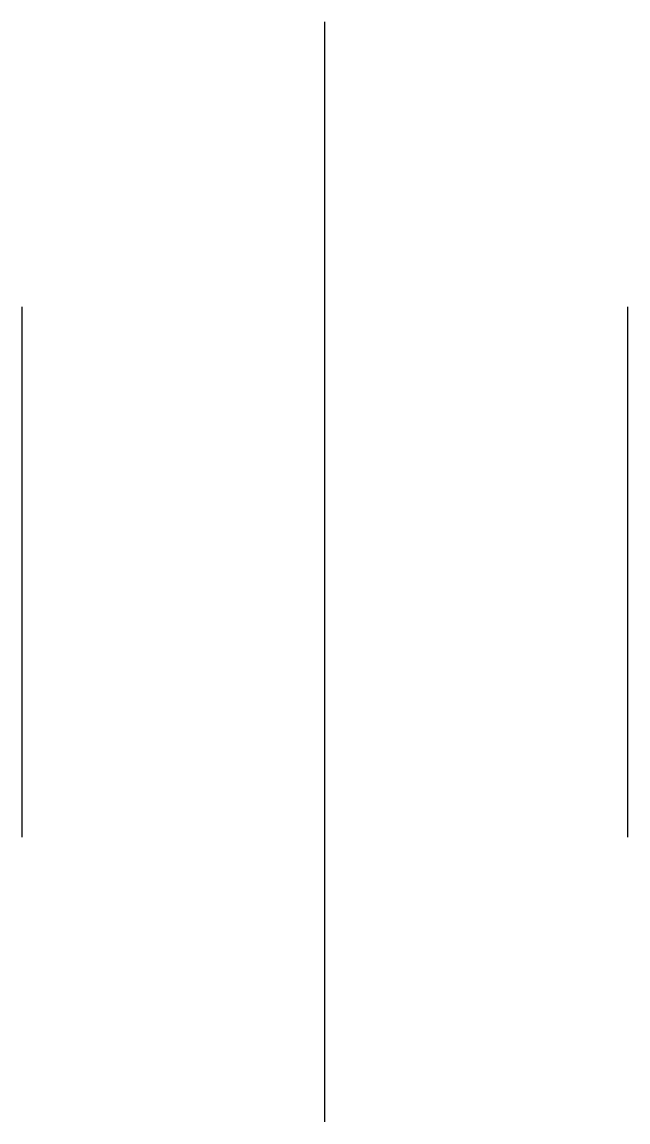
# Model space of a CAD drawing. Extents: x 14.506 to 14.606, y 15.141 to 15.323.
import ezdxf

# ---------------------------------------------------------------- set-up
doc = ezdxf.new("R2010")
doc.units = 0
doc.header["$MEASUREMENT"] = 0
doc.layers.get('0').update_dxf_attribs({"linetype": 'CONTINUOUS'})

msp = doc.modelspace()

# ---------------------------------------------------------------- linework, layer by layer
for p, q in [((14.55602, 15.14054), (14.55602, 15.32261)), ((14.5059, 15.1877), (14.5059, 15.27545)), ((14.60615, 15.1877), (14.60615, 15.27545))]:
    msp.add_line(p, q)

doc.saveas('drawing.dxf')
